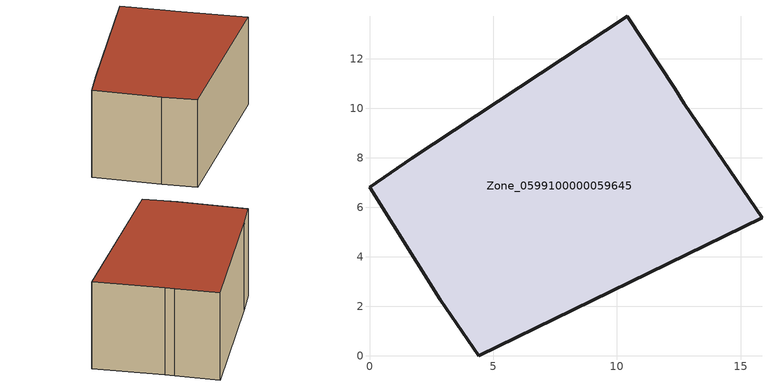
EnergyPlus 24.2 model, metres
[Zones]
Zone_0599100000059645
 floor ground (C_G): 4.42,0 2.86,2.27 0,6.81 1.7,7.98 10.42,13.73 12.34,10.83 12.73,10.18 15.86,5.58 z0
 wall outside (C_F): 2.86,2.27 4.42,0 15.86,5.58 12.73,10.18 12.34,10.83 10.42,13.73 1.7,7.98 0,6.81 2.86,2.27 z0:7.62
 roof outside (C_R): 12.73,10.18 12.34,10.83 10.42,13.73 1.7,7.98 0,6.81 2.86,2.27 4.42,0 15.86,5.58 z7.62
[BUILDING]
Pand.0599100000059645: North Axis=0; Terrain=City; Loads Convergence Tolerance Value=0.04; Temperature Convergence Tolerance Value=0.4; Solar Distribution=FullExterior; Maximum Number of Warmup Days=25; Minimum Number of Warmup Days=1
[Site:Location]
Rotterdam.The.Hague.AP_ZH_NLD Design_Conditions: Latitude=51.96; Longitude=4.45; Time Zone=1; Elevation=-4.5
[SITE:GROUNDTEMPERATURE:BUILDINGSURFACE]
18, 18, 18, 18, 18, 18, 18, 18, 18, 18, 18, 18
[MATERIAL] Thermal Absorptance=0.9; Solar Absorptance=0.7; Visible Absorptance=0.7
Name | Roughness | Thickness | Conductivity | Density | Specific Heat
G.TI.1946 | MediumSmooth | 0.15 | 1 | 540 | 1210
F.TI.1946 | Rough | 0.3 | 0.857143 | 1920 | 840
R.TI.1946 | MediumRough | 0.2 | 0.1 | 1500 | 1000
[CONSTRUCTION]
C_G: G.TI.1946
C_F: F.TI.1946
C_R: R.TI.1946
[ZONE]
Zone_0599100000059645: Type=1; Multiplier=1; Ceiling Height=Autocalculate; Volume=Autocalculate; Floor Area=autocalculate; Part of Total Floor Area=Yes
[ZONEINFILTRATION:DESIGNFLOWRATE]
Infil_Zone_0599100000059645: Zone or ZoneList or Space or SpaceList=Zone_0599100000059645; Schedule=AlwaysOn; Design Flow Rate Calculation Method=Flow/Area; Flow Rate per Floor Area=0.003; Constant Term Coefficient=1; Temperature Term Coefficient=0; Velocity Term Coefficient=0; Velocity Squared Term Coefficient=0
[HVACTEMPLATE:ZONE:IDEALLOADSAIRSYSTEM]
Zone_0599100000059645: Maximum Heating Supply Air Temperature=50; Minimum Cooling Supply Air Temperature=13; Maximum Heating Supply Air Humidity Ratio=0.0156; Minimum Cooling Supply Air Humidity Ratio=0.0077; Heating Limit=NoLimit; Cooling Limit=NoLimit; Dehumidification Control Type=ConstantSensibleHeatRatio; Cooling Sensible Heat Ratio=0.7; Dehumidification Setpoint=60; Humidification Control Type=None; Humidification Setpoint=30; Outdoor Air Method=None; Outdoor Air Flow Rate per Person=0.00944; Outdoor Air Flow Rate per Zone Floor Area=0; Outdoor Air Flow Rate per Zone=0; Demand Controlled Ventilation Type=None; Outdoor Air Economizer Type=NoEconomizer; Heat Recovery Type=None; Sensible Heat Recovery Effectiveness=0.7; Latent Heat Recovery Effectiveness=0.65
[ZONECONTROL:THERMOSTAT]
ThermostatControl_Zone_0599100000059645: Zone or ZoneList=Zone_0599100000059645; Control Type Schedule=DualSetpointControlType; Control 1=Thermostat_Zone_0599100000059645; Temperature Difference Between Cutout And Setpoint=0
[THERMOSTATSETPOINT:DUALSETPOINT]
Thermostat_Zone_0599100000059645: Heating Setpoint Temperature Schedule=HeatingSetpoint_Zone_0599100000059645; Cooling Setpoint Temperature Schedule=CoolingSetpoint_Zone_0599100000059645
[SCHEDULE:COMPACT]
HeatingSetpoint_Zone_0599100000059645: Through: 12/31, For: AllDays, Until: 24:00, 21
CoolingSetpoint_Zone_0599100000059645: Through: 12/31, For: AllDays, Until: 24:00, 24
DualSetpointControlType: Through: 12/31, For: AllDays, Until: 24:00, 4
AlwaysOn: Through: 12/31, For: AllDays, Until: 24:00, 1
